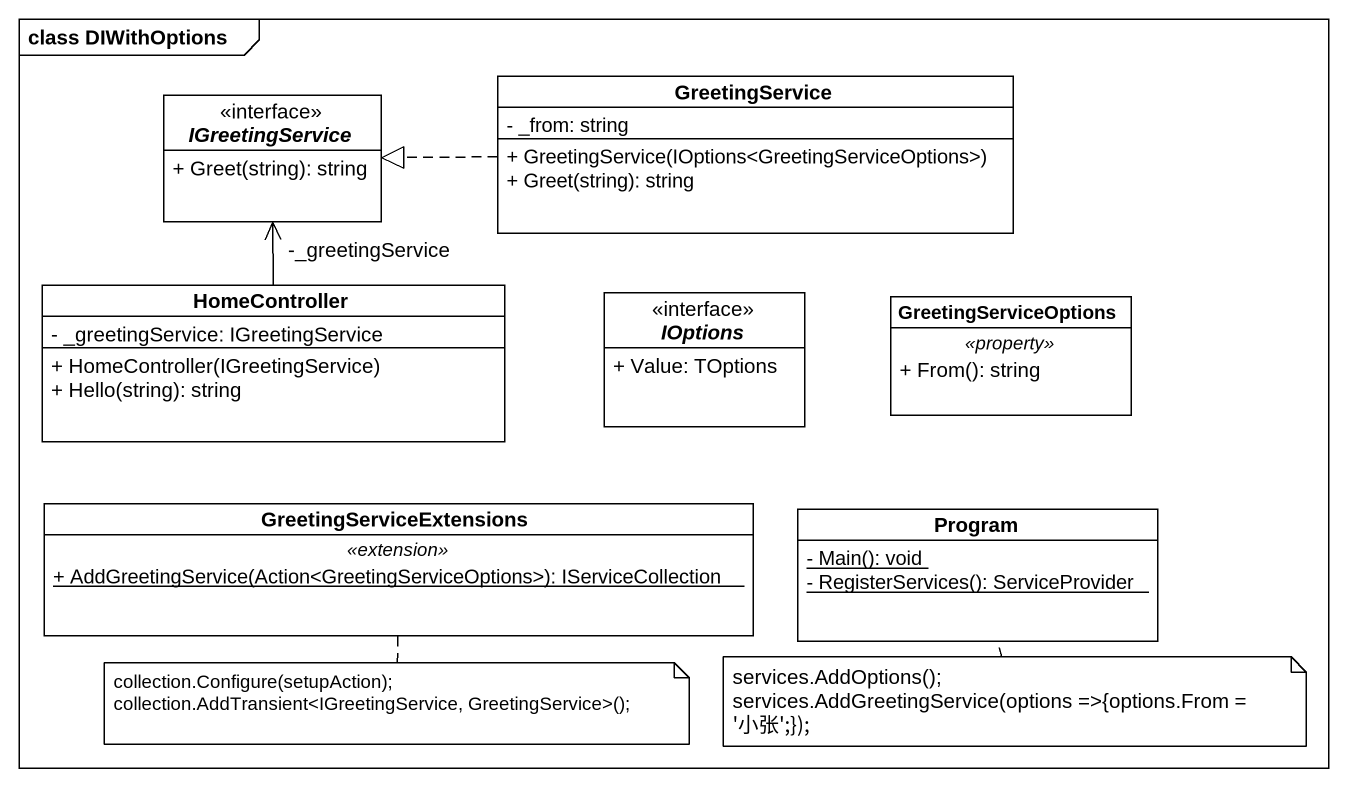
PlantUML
@startuml
mainframe class DIWithOptions
hide circle
hide empty members
skinparam classAttributeIconSize 0
class GreetingService {
  - _from: string
  + GreetingService(IOptions<GreetingServiceOptions>)
  + Greet(string): string
}
interface IGreetingService {
  + Greet(string): string
}
class HomeController {
  - _greetingService: IGreetingService
  + HomeController(IGreetingService)
  + Hello(string): string
}
interface IOptions {
  + Value: TOptions
}
class GreetingServiceOptions {
  .. <<property>> ..
  + From(): string
}
class GreetingServiceExtensions {
  .. <<extension>> ..
  {static} + AddGreetingService(Action<GreetingServiceOptions>): IServiceCollection
}
class Program {
  {static} - Main(): void
  {static} - RegisterServices(): ServiceProvider
}
GreetingService .left.|> IGreetingService
HomeController -up-> "-_greetingService" IGreetingService
note bottom of GreetingServiceExtensions
  collection.Configure(setupAction);
  collection.AddTransient<IGreetingService, GreetingService>();
end note
note bottom of Program
  services.AddOptions();
  services.AddGreetingService(options =>{options.From = '小张';});
end note
@enduml
